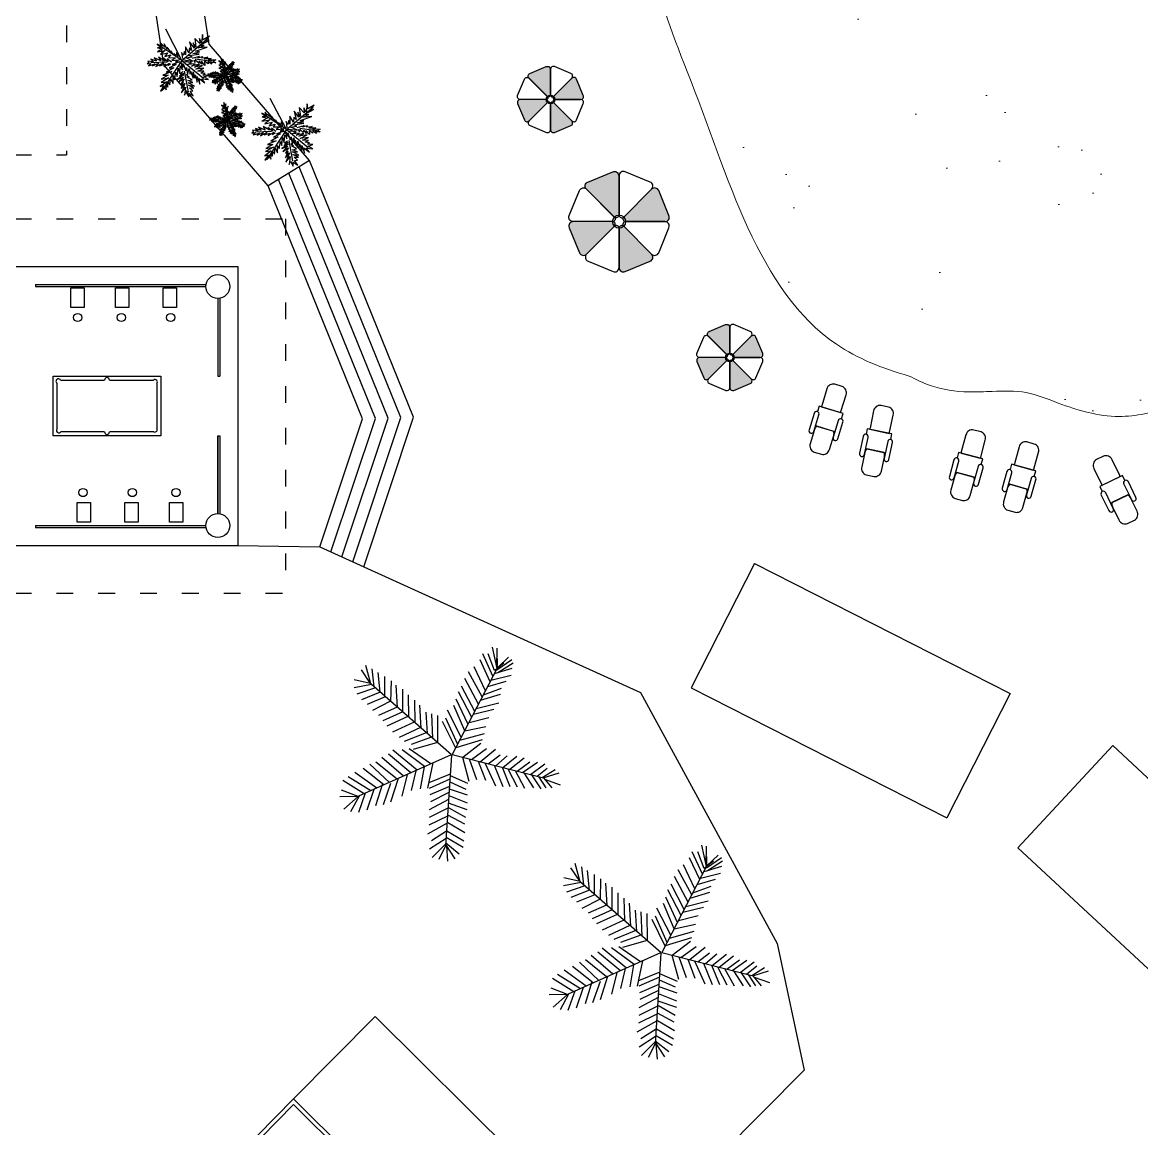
# Model space of a CAD drawing. Header units: millimetres. Extents: x 185 to 501, y 106 to 528.
# Drawn here: x 293.37 to 321.46, y 187.99 to 215.75 of the extents above; entities that cross this region are included whole.
import ezdxf

# ---------------------------------------------------------------- set-up
doc = ezdxf.new("R2010")
doc.units = ezdxf.units.MM
doc.linetypes.add('ACAD_ISO03W100', pattern=[30, 12, -18])
for name, color, linetype in [('aceras', 7, 'Continuous'), ('arboles', 84, 'Continuous'), ('columnas', 170, 'Continuous'), ('MUEBLES', 33, 'Continuous'), ('pavimento', 252, 'Continuous'), ('SITE_FURNISHINGS', 230, 'Continuous'), ('texto', 7, 'Continuous')]:
    doc.layers.add(name, color=color, linetype=linetype)
doc.layers.add('Paredes', color=141, linetype='Continuous', lineweight=9)

msp = doc.modelspace()

# ---------------------------------------------------------------- hatches: boundary and pattern name
for color, points in [(256, [(306.621, 214.575, 0.534511), (306.521, 214.642), (306.109, 214.471, 0.475071), (306.077, 214.364, -0.059116), (306.09, 214.353), (306.549, 213.894, -0.187719), (306.621, 213.925, 0.000562), (306.621, 213.925)]), (256, [(308.34, 211.904, 0.534511), (308.188, 212.006), (307.561, 211.746, 0.475071), (307.512, 211.583, -0.059116), (307.533, 211.567), (308.231, 210.869, -0.187719), (308.34, 210.917, 0.000562), (308.34, 210.917)]), (230, [(311.122, 208.101, 0.534511), (311.022, 208.168), (310.61, 207.997, 0.475071), (310.577, 207.889, -0.059116), (310.591, 207.879), (311.05, 207.42, -0.187719), (311.122, 207.451, 0.000562), (311.122, 207.451)])]:
    msp.add_hatch(color=color).paths.add_polyline_path(points)
h = msp.add_hatch(color=256)
edge = h.paths.add_edge_path()
edge.add_arc((306.734, 213.862), 0.0448, 135, 270)
edge.add_line((306.734, 213.817), (307.383, 213.817))
edge.add_arc((307.383, 213.89), 0.0723, 270, 382.5)
edge.add_line((307.45, 213.917), (307.279, 214.329))
edge.add_arc((307.213, 214.302), 0.0723, 22.5, 135)
edge.add_line((307.161, 214.353), (306.702, 213.894))
edge = h.paths.add_edge_path()
edge.add_arc((306.671, 213.709), 0.0448, 45, 180)
edge.add_line((306.626, 213.709), (306.626, 213.06))
edge.add_arc((306.698, 213.06), 0.0723, 180, 292.5)
edge.add_line((306.726, 212.993), (307.138, 213.163))
edge.add_arc((307.11, 213.23), 0.0723, 292.5, 405)
edge.add_line((307.161, 213.281), (306.702, 213.741))
edge = h.paths.add_edge_path()
edge.add_arc((306.039, 213.333), 0.0723, 202.5, 315)
edge.add_line((306.09, 213.281), (306.549, 213.741))
edge.add_arc((306.517, 213.772), 0.0448, 315, 450)
edge.add_line((306.517, 213.817), (305.868, 213.817))
edge.add_arc((305.868, 213.745), 0.0723, 90, 202.5)
edge.add_line((305.801, 213.717), (305.972, 213.305))
h = msp.add_hatch(color=256)
edge = h.paths.add_edge_path()
edge.add_arc((308.512, 210.821), 0.0682, 135, 270)
edge.add_line((308.512, 210.753), (309.499, 210.753))
edge.add_arc((309.499, 210.863), 0.11, 270, 382.5)
edge.add_line((309.6, 210.905), (309.341, 211.531))
edge.add_arc((309.239, 211.489), 0.11, 22.5, 135)
edge.add_line((309.162, 211.567), (308.463, 210.869))
edge = h.paths.add_edge_path()
edge.add_arc((308.415, 210.588), 0.0682, 45, 180)
edge.add_line((308.347, 210.588), (308.347, 209.601))
edge.add_arc((308.457, 209.601), 0.11, 180, 292.5)
edge.add_line((308.499, 209.499), (309.126, 209.759))
edge.add_arc((309.084, 209.86), 0.11, 292.5, 405)
edge.add_line((309.162, 209.938), (308.463, 210.636))
edge = h.paths.add_edge_path()
edge.add_arc((307.455, 210.016), 0.11, 202.5, 315)
edge.add_line((307.533, 209.938), (308.231, 210.636))
edge.add_arc((308.183, 210.684), 0.0682, 315, 450)
edge.add_line((308.183, 210.753), (307.195, 210.753))
edge.add_arc((307.195, 210.643), 0.11, 90, 202.5)
edge.add_line((307.094, 210.601), (307.353, 209.974))
h = msp.add_hatch(color=230)
edge = h.paths.add_edge_path()
edge.add_arc((311.235, 207.388), 0.0448, 135, 270)
edge.add_line((311.235, 207.343), (311.884, 207.343))
edge.add_arc((311.884, 207.415), 0.0723, 270, 382.5)
edge.add_line((311.951, 207.443), (311.78, 207.855))
edge.add_arc((311.714, 207.828), 0.0723, 22.5, 135)
edge.add_line((311.662, 207.879), (311.203, 207.42))
edge = h.paths.add_edge_path()
edge.add_arc((311.171, 207.235), 0.0448, 45, 180)
edge.add_line((311.127, 207.235), (311.127, 206.585))
edge.add_arc((311.199, 206.585), 0.0723, 180, 292.5)
edge.add_line((311.227, 206.519), (311.639, 206.689))
edge.add_arc((311.611, 206.756), 0.0723, 292.5, 405)
edge.add_line((311.662, 206.807), (311.203, 207.267))
edge = h.paths.add_edge_path()
edge.add_arc((310.54, 206.858), 0.0723, 202.5, 315)
edge.add_line((310.591, 206.807), (311.05, 207.267))
edge.add_arc((311.018, 207.298), 0.0448, 315, 450)
edge.add_line((311.018, 207.343), (310.369, 207.343))
edge.add_arc((310.369, 207.271), 0.0723, 90, 202.5)
edge.add_line((310.302, 207.243), (310.473, 206.831))
at = {"layer": 'Paredes'}
h = msp.add_hatch(dxfattribs=at)
h.set_pattern_fill('AR-SAND', color=256, scale=0.1, style=0)
h.set_pattern_definition([(37.5, (-2162.957, 17.1855), (-0.160003, 4.8941324), [0, -3.8608, 0, -4.318, 0, -4.1275]), (7.5, (-2162.957, 17.1855), (4.495233, 7.168251), [0, -2.0828, 0, -3.4798, 0, -1.3335]), (327.5, (-2166.081, 17.1855), (7.909924, 0.014372), [0, -1.27, 0, -4.572, 0, -5.969]), (317.5, (-2166.081, 17.1855), (7.635565, 2.229293), [0, -0.635, 0, -2.9972, 0, -3.429])])
edge = h.paths.add_edge_path()
edge.add_spline(control_points=[(329.163, 209.759), (329.769, 209.758), (331.679, 209.374), (333.188, 205.317), (334.541, 200.963), (333.991, 195.497), (329.105, 192.643), (330.18, 186.77), (334.028, 181.379), (341.571, 182.837), (347.715, 185.41), (350.943, 192.267), (345.013, 196.362), (341.002, 201.852), (340.823, 209.281), (344.738, 211.852), (349.254, 210.173), (352.059, 203.967), (357.894, 206.923), (359.013, 211.66), (358.772, 215.872), (357.263, 219.898), (353.753, 220.348), (352.079, 225.331), (353.828, 231.651), (358.644, 231.789), (361.226, 231.902), (363.18, 233.645), (366.499, 235.216), (366.131, 239.585), (363.726, 244.777), (361.783, 252.598), (355.323, 252.096), (350.842, 251.157), (351.678, 246.816), (352.206, 242.343), (349.289, 237.742), (345.789, 237.071), (344.999, 237.127)], knot_values=[126.800992, 126.800992, 126.800992, 126.800992, 128.552041, 132.302534, 138.232433, 143.028847, 147.14407, 153.309299, 157.961529, 165.761725, 172.843208, 178.590264, 183.713167, 191.652281, 199.550118, 202.153336, 203.993395, 213.278166, 216.611939, 220.52306, 227.040192, 229.640637, 232.242468, 236.304441, 243.607556, 247.723547, 249.600713, 251.118572, 255.427198, 259.388599, 262.330603, 273.582082, 276.727203, 281.527369, 283.853486, 288.505719, 295.449959, 297.74183, 297.74183, 297.74183, 297.74183], degree=3, periodic=0)
edge.add_line((344.999, 237.127), (343.657, 237.512))
edge.add_spline(control_points=[(343.657, 237.512), (343.591, 237.551), (342.465, 238.286), (341.526, 242.294), (343.136, 246.067), (341.978, 251.035), (337.528, 250.743), (334.813, 248.747), (331.956, 245.751), (327.658, 248.749), (327.085, 252.781), (324.994, 256.53), (321.298, 257.351), (317.727, 255.69), (314.381, 252.642), (313.89, 246.209), (319.216, 245.896), (323.552, 245.976), (327.203, 241.87), (328.145, 236.119), (324.858, 232.176), (320.085, 231.24), (317.483, 235.427), (312.581, 235.845), (308.455, 231.987), (311.862, 228.592), (312.568, 224.628), (312.107, 220.627), (308.67, 217.752), (310.827, 212.931), (312.025, 208.248), (314.954, 207.066), (315.627, 206.878)], knot_values=[2.907855, 2.907855, 2.907855, 2.907855, 3.150612, 7.195867, 12.953348, 16.263104, 19.888382, 23.642714, 27.036791, 30.428875, 36.324389, 39.357134, 42.52297, 46.572713, 50.687936, 56.155626, 60.647938, 63.940117, 69.206529, 75.27202, 79.883863, 83.277941, 88.074352, 92.521984, 96.637211, 101.065548, 104.030498, 108.826912, 112.507027, 115.471977, 123.273315, 125.37104, 125.37104, 125.37104, 125.37104], degree=3, periodic=0)
edge.add_spline(control_points=[(315.627, 206.878), (315.799, 206.792), (316.265, 206.559), (316.994, 206.463), (317.798, 206.497), (318.574, 206.523), (319.583, 206.096), (320.582, 205.804), (321.63, 205.921), (322.302, 206.143), (322.76, 206.317), (322.932, 206.382)], knot_values=[0, 0, 0, 0, 0.574846, 1.559232, 2.150533, 3.003289, 3.84311, 5.407574, 6.052016, 6.972857, 7.523573, 7.523573, 7.523573, 7.523573], degree=3, periodic=0)
edge.add_spline(control_points=[(322.932, 206.382), (322.933, 206.383), (324.004, 207.066), (325.387, 208.484), (327.149, 209.374), (327.787, 209.559)], knot_values=[299.106215, 299.106215, 299.106215, 299.106215, 299.110488, 302.953821, 304.929743, 304.929743, 304.929743, 304.929743], degree=3, periodic=0)
edge.add_line((327.787, 209.559), (329.163, 209.759))
h.paths.add_polyline_path([(328.219, 216.885), (326.843, 216.69, -1.682486), (330.764, 223.697), (331.32, 222.412, -0.402923)], flags=16)
h.paths.add_polyline_path([(336.161, 223.833), (335.751, 225.161, -0.49838), (342.828, 233.073), (344.194, 232.813, -1.570148)], flags=16)

# ---------------------------------------------------------------- linework, layer by layer
at = {"layer": 'aceras'}
for p, q in [((298.778, 209.626), (298.778, 202.626)), ((293.142, 181.63), (300.179, 188.735)), ((293.283, 181.631), (300.18, 188.593)), ((300.179, 188.735), (315.809, 173.252)), ((300.18, 188.593), (315.739, 173.181))]:
    msp.add_line(p, q, dxfattribs=at)
for points in [[(294.59, 209.095), (294.923, 209.095), (294.923, 208.595), (294.59, 208.595)], [(295.711, 209.095), (296.044, 209.095), (296.044, 208.595), (295.711, 208.595)], [(296.908, 209.095), (297.241, 209.095), (297.241, 208.595), (296.908, 208.595)], [(295.082, 203.208), (294.749, 203.208), (294.749, 203.707), (295.082, 203.707)], [(296.279, 203.208), (295.945, 203.208), (295.945, 203.707), (296.279, 203.707)], [(297.4, 203.208), (297.066, 203.208), (297.066, 203.707), (297.4, 203.707)]]:
    msp.add_lwpolyline(points, close=True, dxfattribs=at)
at = {"layer": 'arboles', "linetype": 'Continuous'}
for p, q in [((297.374, 214.798), (296.969, 215.58)), ((297.374, 214.798), (298.047, 215.366)), ((297.374, 214.798), (296.87, 215.133)), ((297.003, 214.754), (296.595, 214.738)), ((297.374, 214.798), (296.883, 214.049)), ((297.374, 214.798), (297.922, 214.35)), ((297.713, 214.837), (298.138, 214.776)), ((298.455, 214.409), (298.378, 214.831)), ((298.521, 214.562), (298.649, 214.726)), ((297.437, 214.529), (297.53, 214.01)), ((298.455, 214.409), (298.027, 214.427)), ((298.455, 214.409), (298.191, 214.277)), ((298.455, 214.409), (298.777, 214.532)), ((298.455, 214.409), (298.652, 214.02)), ((298.584, 214.37), (298.826, 214.284)), ((298.384, 214.242), (298.292, 214.066)), ((299.997, 213.061), (299.592, 213.843)), ((298.521, 213.298), (298.444, 213.72)), ((298.587, 213.45), (298.715, 213.615)), ((299.997, 213.061), (300.671, 213.629)), ((298.521, 213.298), (298.092, 213.316)), ((298.521, 213.298), (298.257, 213.166)), ((298.521, 213.298), (298.843, 213.421)), ((298.521, 213.298), (298.718, 212.909)), ((298.65, 213.259), (298.892, 213.173)), ((299.997, 213.061), (299.494, 213.396)), ((298.45, 213.13), (298.357, 212.954)), ((299.626, 213.017), (299.219, 213.001)), ((299.997, 213.061), (299.506, 212.312)), ((299.997, 213.061), (300.546, 212.613)), ((300.337, 213.1), (300.761, 213.039)), ((300.06, 212.792), (300.154, 212.273)), ((305.284, 199.537), (305.168, 200.071)), ((305.278, 199.567), (305.286, 200.045)), ((305.113, 199.208), (304.858, 199.753)), ((305.183, 199.342), (304.927, 199.906)), ((305.223, 199.485), (305.064, 199.909)), ((305.281, 199.508), (305.657, 199.761)), ((305.294, 199.557), (305.295, 199.79)), ((305.301, 199.562), (305.575, 199.826)), ((302.111, 199.163), (301.881, 199.507)), ((302.114, 199.152), (301.991, 199.614)), ((302.202, 199.075), (302.154, 199.528)), ((302.351, 198.944), (302.3, 199.44)), ((304.171, 197.387), (305.294, 199.557)), ((304.915, 198.824), (304.57, 199.452)), ((304.994, 198.978), (304.709, 199.579)), ((305.221, 199.416), (305.665, 199.549)), ((305.294, 199.557), (305.223, 199.485)), ((305.294, 199.557), (305.459, 199.68)), ((305.305, 199.441), (305.688, 199.678)), ((302.112, 199.159), (301.7, 199.251)), ((302.471, 198.839), (302.471, 199.338)), ((302.622, 198.706), (302.634, 199.231)), ((304.822, 198.645), (304.479, 199.287)), ((305.053, 199.09), (305.512, 199.221)), ((305.131, 199.242), (305.638, 199.373)), ((302.135, 199.133), (301.696, 199.056)), ((302.231, 199.05), (301.77, 198.894)), ((302.348, 198.947), (301.881, 198.756)), ((304.146, 197.37), (302.124, 199.144)), ((302.788, 198.561), (302.753, 199.119)), ((302.917, 198.448), (302.918, 199.016)), ((303.069, 198.314), (303.063, 198.88)), ((304.648, 198.309), (304.314, 198.95)), ((304.725, 198.458), (304.395, 199.096)), ((304.872, 198.741), (305.371, 198.896)), ((304.941, 198.875), (305.4, 199.042)), ((302.481, 198.83), (302.023, 198.639)), ((302.612, 198.715), (302.158, 198.481)), ((303.233, 198.171), (303.218, 198.744)), ((303.382, 198.04), (303.349, 198.621)), ((304.474, 197.973), (304.201, 198.61)), ((304.557, 198.132), (304.261, 198.766)), ((304.763, 198.531), (305.328, 198.679)), ((302.777, 198.571), (302.31, 198.363)), ((302.918, 198.447), (302.416, 198.227)), ((303.044, 198.336), (302.52, 198.095)), ((303.537, 197.904), (303.505, 198.441)), ((303.672, 197.785), (303.648, 198.402)), ((303.803, 197.671), (303.798, 198.362)), ((304.386, 197.816), (304.04, 198.493)), ((304.584, 198.184), (305.075, 198.312)), ((304.691, 198.39), (305.205, 198.519)), ((303.206, 198.195), (302.662, 197.94)), ((303.362, 198.057), (302.826, 197.807)), ((304.25, 197.54), (303.92, 198.21)), ((304.297, 197.629), (304.002, 198.289)), ((304.477, 197.977), (305.007, 198.087)), ((303.51, 197.928), (302.954, 197.704)), ((303.638, 197.816), (303.13, 197.628)), ((304.257, 197.553), (304.917, 197.753)), ((304.355, 197.741), (304.974, 197.911)), ((303.278, 196.99), (302.668, 197.486)), ((303.467, 197.075), (302.901, 197.495)), ((303.625, 197.146), (303.082, 197.521)), ((303.792, 197.68), (303.179, 197.505)), ((304.425, 197.312), (304.878, 197.661)), ((304.64, 197.257), (305.024, 197.531)), ((304.863, 197.2), (305.246, 197.514)), ((304.132, 197.373), (301.81, 196.332)), ((302.776, 196.765), (302.245, 197.192)), ((302.936, 196.837), (302.391, 197.302)), ((303.124, 196.921), (302.559, 197.388)), ((304.14, 197.365), (303.993, 195.096)), ((304.161, 197.379), (306.454, 196.794)), ((304.415, 197.314), (304.58, 196.707)), ((304.588, 197.27), (304.769, 196.749)), ((304.811, 197.213), (304.991, 196.733)), ((305.063, 197.149), (305.361, 197.372)), ((305.256, 197.1), (305.54, 197.348)), ((305.426, 197.056), (305.784, 197.335)), ((305.604, 197.011), (305.964, 197.293)), ((305.792, 196.963), (306.108, 197.195)), ((305.926, 196.928), (306.299, 197.191)), ((302.267, 196.537), (301.712, 196.932)), ((302.442, 196.616), (301.925, 197.031)), ((302.582, 196.678), (302.096, 197.136)), ((303.243, 196.974), (303.128, 196.478)), ((303.455, 197.069), (303.356, 196.517)), ((303.674, 197.168), (303.541, 196.536)), ((304.978, 197.17), (305.242, 196.597)), ((305.209, 197.111), (305.426, 196.575)), ((305.41, 197.06), (305.608, 196.578)), ((305.556, 197.023), (305.793, 196.567)), ((305.736, 196.977), (305.977, 196.539)), ((305.957, 196.921), (306.203, 196.545)), ((306.128, 196.877), (306.48, 197.142)), ((306.288, 196.836), (306.544, 197.041)), ((306.417, 196.803), (306.742, 197.003)), ((306.446, 196.796), (306.842, 196.918)), ((301.95, 196.395), (301.418, 196.73)), ((302.118, 196.471), (301.547, 196.824)), ((302.409, 196.643), (302.236, 196.093)), ((302.612, 196.65), (302.423, 196.115)), ((302.802, 196.777), (302.614, 196.188)), ((303.033, 196.881), (302.897, 196.336)), ((304.109, 196.884), (303.574, 196.667)), ((304.101, 196.762), (303.581, 196.531)), ((304.096, 196.694), (304.498, 196.514)), ((304.106, 196.852), (304.545, 196.659)), ((306.151, 196.871), (306.387, 196.52)), ((306.326, 196.826), (306.513, 196.543)), ((306.449, 196.795), (306.659, 196.547)), ((306.476, 196.762), (306.866, 196.623)), ((301.799, 196.328), (301.384, 196.485)), ((301.821, 196.338), (301.611, 195.939)), ((301.975, 196.407), (301.806, 195.923)), ((302.191, 196.503), (302.013, 195.986)), ((304.089, 196.575), (303.602, 196.368)), ((304.079, 196.428), (303.613, 196.196)), ((304.074, 196.349), (304.534, 196.165)), ((304.085, 196.522), (304.536, 196.366)), ((301.814, 196.325), (301.338, 196.314)), ((301.797, 196.325), (301.437, 196.011)), ((304.068, 196.25), (303.583, 195.994)), ((304.062, 196.165), (304.527, 196.004)), ((304.041, 195.836), (303.577, 195.607)), ((304.054, 196.035), (303.581, 195.801)), ((304.043, 195.868), (304.466, 195.641)), ((304.077, 196.046), (304.493, 195.808)), ((304.029, 195.659), (303.539, 195.378)), ((304.053, 195.673), (304.478, 195.425)), ((304.004, 195.269), (303.592, 195.001)), ((304.016, 195.457), (303.638, 195.213)), ((304.007, 195.309), (304.432, 195.053)), ((304.028, 195.465), (304.451, 195.213)), ((303.996, 195.137), (303.653, 194.798)), ((303.992, 195.089), (303.821, 194.747)), ((303.994, 195.119), (304.228, 194.761)), ((303.997, 195.163), (304.337, 194.891)), ((304.013, 195.091), (304.044, 194.701)), ((310.441, 194.374), (310.184, 194.938)), ((310.481, 194.517), (310.322, 194.941)), ((310.542, 194.569), (310.425, 195.103)), ((310.535, 194.599), (310.544, 195.077)), ((310.371, 194.24), (310.116, 194.785)), ((310.539, 194.54), (310.915, 194.793)), ((310.552, 194.589), (310.553, 194.822)), ((310.552, 194.589), (310.717, 194.712)), ((310.559, 194.594), (310.833, 194.858)), ((310.563, 194.473), (310.945, 194.71)), ((307.369, 194.195), (307.138, 194.539)), ((307.371, 194.184), (307.249, 194.646)), ((307.459, 194.107), (307.412, 194.56)), ((307.609, 193.976), (307.558, 194.472)), ((307.729, 193.871), (307.728, 194.37)), ((309.429, 192.419), (310.552, 194.589)), ((310.173, 193.856), (309.828, 194.484)), ((310.252, 194.01), (309.967, 194.611)), ((310.389, 194.274), (310.896, 194.405)), ((310.479, 194.448), (310.923, 194.581)), ((310.552, 194.589), (310.481, 194.517)), ((307.393, 194.165), (306.954, 194.088)), ((307.37, 194.191), (306.958, 194.283)), ((309.404, 192.401), (307.382, 194.175)), ((307.88, 193.738), (307.892, 194.263)), ((308.046, 193.592), (308.011, 194.151)), ((309.983, 193.489), (309.653, 194.128)), ((310.08, 193.677), (309.736, 194.319)), ((310.311, 194.122), (310.77, 194.253)), ((307.489, 194.082), (307.028, 193.926)), ((307.606, 193.978), (307.139, 193.788)), ((307.739, 193.862), (307.281, 193.671)), ((308.175, 193.48), (308.176, 194.048)), ((308.327, 193.346), (308.321, 193.912)), ((309.906, 193.341), (309.572, 193.982)), ((310.13, 193.772), (310.628, 193.928)), ((310.199, 193.907), (310.657, 194.074)), ((307.87, 193.747), (307.416, 193.513)), ((308.035, 193.603), (307.568, 193.395)), ((308.491, 193.203), (308.476, 193.776)), ((308.64, 193.071), (308.606, 193.652)), ((309.732, 193.005), (309.459, 193.641)), ((309.814, 193.164), (309.519, 193.798)), ((309.948, 193.422), (310.463, 193.551)), ((310.021, 193.562), (310.586, 193.71)), ((308.175, 193.479), (307.674, 193.259)), ((308.302, 193.368), (307.778, 193.127)), ((308.795, 192.936), (308.762, 193.473)), ((308.93, 192.817), (308.905, 193.434)), ((309.06, 192.703), (309.056, 193.394)), ((309.554, 192.661), (309.26, 193.321)), ((309.643, 192.848), (309.298, 193.525)), ((309.842, 193.216), (310.333, 193.344)), ((308.464, 193.226), (307.92, 192.972)), ((308.62, 193.089), (308.083, 192.839)), ((309.508, 192.572), (309.178, 193.242)), ((309.734, 193.009), (310.265, 193.119)), ((308.768, 192.96), (308.212, 192.736)), ((308.896, 192.847), (308.387, 192.66)), ((309.05, 192.712), (308.436, 192.537)), ((309.515, 192.585), (310.175, 192.785)), ((309.613, 192.773), (310.232, 192.943)), ((309.682, 192.344), (310.136, 192.693)), ((309.39, 192.405), (307.067, 191.364)), ((308.382, 191.953), (307.817, 192.42)), ((308.535, 192.022), (307.925, 192.518)), ((308.725, 192.107), (308.159, 192.527)), ((308.883, 192.178), (308.34, 192.553)), ((309.419, 192.411), (311.712, 191.826)), ((309.897, 192.289), (310.282, 192.563)), ((310.121, 192.232), (310.504, 192.545)), ((310.321, 192.181), (310.618, 192.404)), ((307.839, 191.71), (307.353, 192.168)), ((308.033, 191.797), (307.503, 192.224)), ((308.194, 191.869), (307.649, 192.334)), ((308.932, 192.2), (308.798, 191.568)), ((309.397, 192.397), (309.251, 190.128)), ((309.673, 192.346), (309.838, 191.739)), ((309.846, 192.302), (310.027, 191.781)), ((310.069, 192.245), (310.249, 191.765)), ((310.236, 192.202), (310.5, 191.629)), ((310.467, 192.143), (310.684, 191.607)), ((310.513, 192.132), (310.798, 192.38)), ((310.684, 192.088), (311.042, 192.367)), ((310.862, 192.042), (311.222, 192.324)), ((311.05, 191.994), (311.366, 192.227)), ((311.184, 191.96), (311.557, 192.223)), ((311.386, 191.909), (311.737, 192.174)), ((307.376, 191.503), (306.805, 191.856)), ((307.525, 191.569), (306.97, 191.964)), ((307.7, 191.648), (307.182, 192.063)), ((308.291, 191.912), (308.155, 191.368)), ((308.501, 192.006), (308.386, 191.51)), ((308.713, 192.101), (308.614, 191.549)), ((309.366, 191.916), (308.831, 191.699)), ((309.364, 191.884), (309.803, 191.691)), ((310.667, 192.092), (310.866, 191.61)), ((310.814, 192.055), (311.05, 191.599)), ((310.994, 192.009), (311.234, 191.571)), ((311.215, 191.952), (311.461, 191.577)), ((311.409, 191.903), (311.645, 191.552)), ((311.546, 191.868), (311.802, 192.073)), ((311.584, 191.858), (311.771, 191.575)), ((311.675, 191.835), (312, 192.035)), ((311.703, 191.828), (312.1, 191.95)), ((307.208, 191.427), (306.676, 191.762)), ((307.667, 191.675), (307.494, 191.125)), ((307.869, 191.682), (307.681, 191.147)), ((308.06, 191.809), (307.872, 191.22)), ((309.359, 191.794), (308.839, 191.563)), ((309.346, 191.607), (308.859, 191.4)), ((309.354, 191.726), (309.755, 191.546)), ((311.706, 191.827), (311.917, 191.579)), ((311.734, 191.794), (312.124, 191.655)), ((307.072, 191.357), (306.595, 191.346)), ((307.057, 191.36), (306.642, 191.517)), ((307.055, 191.357), (306.695, 191.043)), ((307.079, 191.369), (306.869, 190.971)), ((307.233, 191.439), (307.064, 190.955)), ((307.449, 191.535), (307.271, 191.018)), ((309.325, 191.282), (308.841, 191.026)), ((309.337, 191.46), (308.87, 191.228)), ((309.332, 191.381), (309.792, 191.197)), ((309.343, 191.554), (309.794, 191.398)), ((309.311, 191.067), (308.839, 190.833)), ((309.32, 191.197), (309.785, 191.036)), ((309.335, 191.078), (309.751, 190.84)), ((309.299, 190.867), (308.835, 190.639)), ((309.301, 190.9), (309.724, 190.673)), ((309.287, 190.691), (308.797, 190.41)), ((309.274, 190.489), (308.896, 190.245)), ((309.286, 190.497), (309.709, 190.245)), ((309.311, 190.705), (309.736, 190.457)), ((309.262, 190.301), (308.85, 190.033)), ((309.253, 190.169), (308.911, 189.83)), ((309.255, 190.195), (309.595, 189.923)), ((309.265, 190.341), (309.69, 190.085)), ((309.25, 190.121), (309.079, 189.779)), ((309.252, 190.15), (309.486, 189.793)), ((309.27, 190.123), (309.302, 189.732))]:
    msp.add_line(p, q, dxfattribs=at)
at = {"layer": 'arboles', "linetype": 'Continuous', "flags": 128}
for points in [[(297.415, 214.812), (297.652, 214.784), (297.484, 214.86), (297.634, 214.886), (297.56, 214.918), (297.808, 214.958), (297.647, 214.971), (297.815, 215.018), (297.719, 215.028), (298.013, 215.127), (297.788, 215.112), (297.934, 215.177), (297.809, 215.169), (298.059, 215.3), (297.938, 215.27), (298.07, 215.409), (297.913, 215.317), (297.894, 215.448), (297.87, 215.24), (297.816, 215.349), (297.822, 215.221), (297.698, 215.351), (297.725, 215.129), (297.659, 215.24), (297.69, 215.108), (297.57, 215.261), (297.618, 215.05), (297.566, 215.112), (297.553, 214.986), (297.464, 215.137), (297.463, 214.937), (297.438, 215.025), (297.407, 214.921), (297.369, 214.999), (297.387, 214.844)], [(297.284, 214.88), (297.252, 214.996), (297.225, 214.916), (297.181, 214.976), (297.175, 214.932), (297.102, 215.041), (297.096, 215.005), (297.007, 215.132), (297.01, 215.08), (296.932, 215.211), (296.947, 215.132), (296.836, 215.237), (296.883, 215.155), (296.757, 215.207), (296.857, 215.125), (296.764, 215.117), (296.89, 215.088), (296.763, 215.015), (296.955, 215.046), (296.836, 214.943), (297.018, 214.987), (296.944, 214.897), (297.096, 214.94), (297.039, 214.871), (297.212, 214.866), (297.12, 214.799), (297.307, 214.817), (297.218, 214.762), (297.322, 214.763), (297.131, 214.695), (297.23, 214.695), (297.055, 214.611), (297.172, 214.614), (296.982, 214.507), (297.121, 214.517), (296.901, 214.427), (297.031, 214.426), (296.858, 214.324), (297.049, 214.362), (296.852, 214.246), (296.994, 214.263), (296.834, 214.141), (296.926, 214.167), (296.837, 214.031), (296.958, 214.119), (296.981, 214.061), (296.992, 214.186), (297.026, 214.131), (297.027, 214.249), (297.073, 214.186), (297.092, 214.332), (297.154, 214.22), (297.153, 214.403), (297.192, 214.314), (297.226, 214.505), (297.256, 214.397), (297.279, 214.603), (297.323, 214.474), (297.334, 214.665), (297.39, 214.565), (297.367, 214.734), (297.408, 214.632), (297.411, 214.717), (297.473, 214.54), (297.493, 214.617), (297.518, 214.446), (297.559, 214.594), (297.581, 214.452), (297.593, 214.532), (297.656, 214.351), (297.659, 214.511), (297.692, 214.354), (297.707, 214.441), (297.759, 214.257), (297.761, 214.399), (297.827, 214.205), (297.811, 214.341), (297.955, 214.236), (297.873, 214.336), (298.042, 214.319), (297.924, 214.385), (298.036, 214.423), (297.904, 214.432), (297.958, 214.471), (297.848, 214.481), (297.926, 214.526), (297.776, 214.533), (297.927, 214.603), (297.722, 214.575), (297.896, 214.671), (297.69, 214.631), (297.816, 214.701), (297.618, 214.657), (297.707, 214.712), (297.524, 214.695), (297.617, 214.745), (297.452, 214.763), (297.516, 214.788)], [(297.114, 214.755), (297.003, 214.837), (297.024, 214.76), (296.911, 214.851), (296.953, 214.782), (296.79, 214.877), (296.846, 214.786), (296.679, 214.861), (296.741, 214.78), (296.598, 214.827), (296.664, 214.765), (296.523, 214.783), (296.552, 214.745), (296.508, 214.714), (296.6, 214.723), (296.54, 214.665), (296.703, 214.711), (296.64, 214.663), (296.798, 214.726), (296.726, 214.646), (296.896, 214.731), (296.815, 214.666), (296.966, 214.713), (296.919, 214.649), (297.067, 214.731), (297.026, 214.673), (297.101, 214.717)], [(297.643, 214.854), (297.819, 214.904), (297.777, 214.866), (297.901, 214.901), (297.87, 214.865), (298.025, 214.879), (297.935, 214.846), (298.111, 214.845), (298.032, 214.816), (298.227, 214.813), (298.159, 214.782), (298.224, 214.74), (298.093, 214.745), (298.128, 214.702), (298.035, 214.763), (298.032, 214.709), (297.947, 214.78), (297.953, 214.675), (297.867, 214.776), (297.876, 214.702), (297.81, 214.788), (297.798, 214.726), (297.71, 214.808), (297.704, 214.746), (297.681, 214.804)], [(298.399, 214.391), (298.342, 214.405), (298.369, 214.375), (298.333, 214.37), (298.35, 214.357), (298.286, 214.353), (298.3, 214.342), (298.225, 214.335), (298.248, 214.324), (298.174, 214.322), (298.211, 214.31), (298.139, 214.288), (298.185, 214.288), (298.133, 214.247), (298.192, 214.27), (298.172, 214.229), (298.215, 214.275), (298.215, 214.203), (298.249, 214.292), (298.263, 214.217), (298.289, 214.304), (298.309, 214.251), (298.328, 214.326), (298.343, 214.285), (298.387, 214.357), (298.393, 214.302), (298.431, 214.385), (298.433, 214.334), (298.457, 214.379), (298.439, 214.281), (298.463, 214.323), (298.457, 214.229), (298.484, 214.279), (298.483, 214.173), (298.513, 214.234), (298.497, 214.119), (298.529, 214.174), (298.53, 214.076), (298.56, 214.166), (298.562, 214.055), (298.589, 214.119), (298.601, 214.022), (298.613, 214.067), (298.649, 213.996), (298.641, 214.069), (298.671, 214.064), (298.621, 214.099), (298.652, 214.1), (298.603, 214.13), (298.641, 214.134), (298.583, 214.177), (298.646, 214.176), (298.568, 214.22), (298.615, 214.215), (298.543, 214.275), (298.596, 214.262), (298.514, 214.322), (298.579, 214.309), (298.502, 214.36), (298.557, 214.359), (298.48, 214.391), (298.533, 214.383), (298.498, 214.405), (298.588, 214.388), (298.56, 214.415), (298.639, 214.385), (298.586, 214.438), (298.651, 214.413), (298.621, 214.437), (298.712, 214.42), (298.645, 214.46), (298.72, 214.436), (298.686, 214.463), (298.777, 214.44), (298.717, 214.475), (298.815, 214.456), (298.754, 214.483), (298.833, 214.518), (298.771, 214.508), (298.819, 214.575), (298.763, 214.541), (298.774, 214.598), (298.738, 214.544), (298.735, 214.576), (298.704, 214.533), (298.703, 214.576), (298.665, 214.514), (298.671, 214.595), (298.633, 214.502), (298.635, 214.599), (298.602, 214.502), (298.603, 214.572), (298.574, 214.478), (298.572, 214.529), (298.535, 214.447), (298.536, 214.498), (298.489, 214.433), (298.494, 214.467)], [(298.459, 214.43), (298.528, 214.523), (298.456, 214.471), (298.481, 214.54), (298.449, 214.517), (298.493, 214.631), (298.448, 214.566), (298.469, 214.648), (298.441, 214.611), (298.471, 214.759), (298.423, 214.66), (298.431, 214.737), (298.404, 214.683), (298.409, 214.82), (298.392, 214.762), (298.365, 214.851), (298.367, 214.762), (298.307, 214.786), (298.389, 214.726), (298.329, 214.729), (298.385, 214.701), (298.3, 214.68), (298.4, 214.638), (298.337, 214.637), (298.401, 214.617), (298.307, 214.604), (298.408, 214.573), (298.369, 214.566), (298.419, 214.53), (298.334, 214.529), (298.418, 214.48), (298.375, 214.491), (298.411, 214.453), (298.369, 214.455), (298.439, 214.426)], [(298.497, 214.536), (298.518, 214.623), (298.524, 214.596), (298.539, 214.657), (298.547, 214.634), (298.579, 214.704), (298.571, 214.658), (298.614, 214.732), (298.607, 214.691), (298.655, 214.773), (298.652, 214.737), (298.685, 214.754), (298.652, 214.7), (298.679, 214.704), (298.63, 214.68), (298.652, 214.665), (298.601, 214.647), (298.647, 214.624), (298.584, 214.612), (298.617, 214.598), (298.565, 214.591), (298.588, 214.571), (298.532, 214.553), (298.557, 214.536), (298.527, 214.54)], [(297.401, 214.508), (297.332, 214.458), (297.423, 214.472), (297.319, 214.404), (297.425, 214.438), (297.259, 214.322), (297.414, 214.382), (297.286, 214.253), (297.43, 214.34), (297.35, 214.206), (297.411, 214.258), (297.354, 214.094), (297.453, 214.217), (297.363, 213.981), (297.467, 214.126), (297.443, 213.927), (297.478, 214.006), (297.547, 213.885), (297.544, 213.979), (297.658, 213.909), (297.58, 214.024), (297.653, 214.033), (297.567, 214.108), (297.679, 214.105), (297.541, 214.177), (297.689, 214.154), (297.53, 214.239), (297.652, 214.243), (297.527, 214.291), (297.632, 214.314), (297.499, 214.39), (297.555, 214.38), (297.484, 214.443)], [(298.413, 214.415), (298.326, 214.466), (298.35, 214.425), (298.258, 214.497), (298.286, 214.439), (298.207, 214.524), (298.236, 214.446), (298.167, 214.5), (298.196, 214.456), (298.129, 214.498), (298.161, 214.442), (298.092, 214.476), (298.108, 214.444), (298.029, 214.458), (298.056, 214.442), (298.001, 214.414), (298.074, 214.426), (298.052, 214.381), (298.103, 214.423), (298.102, 214.368), (298.133, 214.417), (298.128, 214.368), (298.181, 214.42), (298.158, 214.361), (298.227, 214.417), (298.197, 214.37), (298.233, 214.39), (298.227, 214.366), (298.275, 214.396), (298.258, 214.341), (298.321, 214.402), (298.307, 214.354), (298.349, 214.389)], [(298.584, 214.35), (298.588, 214.309), (298.604, 214.351), (298.608, 214.29), (298.619, 214.343), (298.628, 214.245), (298.64, 214.325), (298.664, 214.24), (298.662, 214.322), (298.699, 214.255), (298.692, 214.294), (298.747, 214.23), (298.72, 214.302), (298.797, 214.206), (298.761, 214.286), (298.84, 214.227), (298.815, 214.261), (298.883, 214.261), (298.842, 214.282), (298.899, 214.314), (298.832, 214.308), (298.846, 214.342), (298.793, 214.323), (298.822, 214.37), (298.758, 214.329), (298.803, 214.386), (298.729, 214.339), (298.757, 214.392), (298.706, 214.351), (298.722, 214.401), (298.658, 214.363), (298.675, 214.384), (298.632, 214.37)], [(298.41, 214.289), (298.348, 214.262), (298.386, 214.252), (298.321, 214.226), (298.36, 214.227), (298.28, 214.181), (298.332, 214.183), (298.26, 214.131), (298.309, 214.137), (298.255, 214.088), (298.297, 214.101), (298.255, 214.046), (298.278, 214.049), (298.281, 214.023), (298.299, 214.064), (298.309, 214.024), (298.329, 214.104), (298.334, 214.066), (298.346, 214.148), (298.362, 214.098), (298.368, 214.191), (298.375, 214.141), (298.392, 214.216), (298.408, 214.181), (298.409, 214.263), (298.424, 214.232), (298.423, 214.274)], [(298.465, 213.28), (298.408, 213.294), (298.435, 213.264), (298.399, 213.259), (298.416, 213.246), (298.352, 213.242), (298.366, 213.231), (298.291, 213.224), (298.314, 213.212), (298.239, 213.211), (298.277, 213.198), (298.205, 213.177), (298.251, 213.177), (298.198, 213.136), (298.258, 213.158), (298.238, 213.117), (298.281, 213.164), (298.281, 213.092), (298.315, 213.181), (298.329, 213.106), (298.355, 213.193), (298.375, 213.14), (298.394, 213.215), (298.409, 213.174), (298.453, 213.246), (298.459, 213.191), (298.497, 213.274), (298.499, 213.223), (298.523, 213.267), (298.505, 213.17), (298.529, 213.212), (298.522, 213.118), (298.55, 213.168), (298.549, 213.062), (298.578, 213.123), (298.563, 213.008), (298.595, 213.063), (298.596, 212.965), (298.626, 213.055), (298.628, 212.944), (298.655, 213.007), (298.667, 212.91), (298.679, 212.956), (298.715, 212.885), (298.707, 212.957), (298.737, 212.953), (298.687, 212.988), (298.718, 212.989), (298.669, 213.018), (298.706, 213.022), (298.649, 213.066), (298.711, 213.065), (298.634, 213.109), (298.681, 213.104), (298.609, 213.164), (298.662, 213.151), (298.58, 213.211), (298.645, 213.198), (298.567, 213.248), (298.623, 213.248), (298.546, 213.279), (298.599, 213.272), (298.564, 213.294), (298.654, 213.277), (298.626, 213.304), (298.704, 213.273), (298.652, 213.327), (298.717, 213.301), (298.686, 213.326), (298.778, 213.309), (298.711, 213.349), (298.786, 213.325), (298.752, 213.352), (298.843, 213.329), (298.783, 213.364), (298.881, 213.345), (298.82, 213.372), (298.899, 213.407), (298.837, 213.397), (298.885, 213.464), (298.829, 213.43), (298.84, 213.487), (298.804, 213.433), (298.801, 213.465), (298.77, 213.421), (298.769, 213.465), (298.73, 213.403), (298.737, 213.484), (298.699, 213.391), (298.701, 213.488), (298.668, 213.391), (298.669, 213.461), (298.64, 213.367), (298.638, 213.417), (298.601, 213.336), (298.602, 213.387), (298.555, 213.322), (298.56, 213.355)], [(298.525, 213.318), (298.594, 213.412), (298.521, 213.359), (298.547, 213.429), (298.515, 213.406), (298.558, 213.52), (298.514, 213.455), (298.535, 213.537), (298.507, 213.499), (298.537, 213.647), (298.488, 213.549), (298.497, 213.626), (298.469, 213.571), (298.475, 213.709), (298.458, 213.65), (298.431, 213.74), (298.432, 213.651), (298.372, 213.675), (298.455, 213.614), (298.395, 213.618), (298.451, 213.59), (298.366, 213.568), (298.466, 213.526), (298.403, 213.525), (298.467, 213.506), (298.373, 213.493), (298.473, 213.462), (298.435, 213.455), (298.485, 213.419), (298.4, 213.418), (298.484, 213.369), (298.44, 213.38), (298.477, 213.342), (298.435, 213.344), (298.505, 213.314)], [(298.563, 213.425), (298.584, 213.511), (298.59, 213.484), (298.605, 213.545), (298.613, 213.523), (298.645, 213.592), (298.637, 213.546), (298.68, 213.621), (298.673, 213.58), (298.721, 213.662), (298.718, 213.625), (298.751, 213.643), (298.718, 213.589), (298.744, 213.593), (298.696, 213.568), (298.718, 213.554), (298.667, 213.535), (298.713, 213.513), (298.65, 213.501), (298.683, 213.487), (298.631, 213.48), (298.654, 213.459), (298.598, 213.442), (298.623, 213.425), (298.593, 213.429)], [(299.908, 213.143), (299.875, 213.259), (299.849, 213.179), (299.804, 213.239), (299.798, 213.195), (299.726, 213.304), (299.72, 213.268), (299.631, 213.395), (299.634, 213.343), (299.555, 213.474), (299.571, 213.395), (299.46, 213.5), (299.506, 213.418), (299.38, 213.471), (299.48, 213.388), (299.387, 213.38), (299.514, 213.351), (299.386, 213.278), (299.579, 213.309), (299.46, 213.206), (299.641, 213.25), (299.567, 213.16), (299.72, 213.203), (299.663, 213.134), (299.835, 213.129), (299.743, 213.062), (299.93, 213.08), (299.842, 213.025), (299.945, 213.026), (299.754, 212.958), (299.854, 212.959), (299.678, 212.874), (299.795, 212.877), (299.606, 212.771), (299.744, 212.78), (299.525, 212.69), (299.654, 212.689), (299.482, 212.587), (299.672, 212.625), (299.476, 212.509), (299.617, 212.526), (299.457, 212.405), (299.549, 212.431), (299.46, 212.294), (299.581, 212.382), (299.605, 212.324), (299.616, 212.449), (299.65, 212.394), (299.651, 212.513), (299.697, 212.449), (299.715, 212.596), (299.777, 212.483), (299.776, 212.666), (299.815, 212.578), (299.85, 212.768), (299.88, 212.661), (299.903, 212.866), (299.946, 212.737), (299.957, 212.928), (300.013, 212.828), (299.991, 212.997), (300.031, 212.895), (300.035, 212.98), (300.097, 212.803), (300.116, 212.88), (300.142, 212.709), (300.183, 212.857), (300.205, 212.715), (300.217, 212.795), (300.28, 212.614), (300.283, 212.774), (300.316, 212.617), (300.33, 212.705), (300.382, 212.52), (300.384, 212.662), (300.45, 212.468), (300.435, 212.604), (300.578, 212.499), (300.497, 212.599), (300.666, 212.582), (300.548, 212.648), (300.659, 212.686), (300.527, 212.695), (300.581, 212.734), (300.472, 212.744), (300.549, 212.79), (300.399, 212.796), (300.551, 212.866), (300.346, 212.838), (300.52, 212.934), (300.314, 212.894), (300.44, 212.965), (300.242, 212.92), (300.33, 212.975), (300.147, 212.958), (300.24, 213.008), (300.075, 213.026), (300.14, 213.051)], [(300.038, 213.076), (300.275, 213.048), (300.108, 213.123), (300.258, 213.149), (300.184, 213.182), (300.432, 213.222), (300.271, 213.234), (300.438, 213.281), (300.343, 213.291), (300.636, 213.39), (300.411, 213.375), (300.558, 213.44), (300.432, 213.432), (300.682, 213.563), (300.561, 213.533), (300.693, 213.673), (300.537, 213.58), (300.518, 213.711), (300.493, 213.503), (300.439, 213.612), (300.445, 213.485), (300.321, 213.614), (300.349, 213.392), (300.283, 213.503), (300.313, 213.371), (300.193, 213.524), (300.242, 213.314), (300.189, 213.375), (300.176, 213.249), (300.088, 213.4), (300.086, 213.2), (300.061, 213.288), (300.03, 213.184), (299.992, 213.262), (300.011, 213.107)], [(298.479, 213.304), (298.392, 213.355), (298.416, 213.314), (298.323, 213.386), (298.352, 213.328), (298.273, 213.413), (298.302, 213.335), (298.233, 213.389), (298.262, 213.345), (298.195, 213.386), (298.227, 213.33), (298.158, 213.364), (298.174, 213.332), (298.095, 213.347), (298.122, 213.331), (298.067, 213.302), (298.14, 213.315), (298.118, 213.269), (298.168, 213.311), (298.168, 213.257), (298.198, 213.306), (298.194, 213.257), (298.247, 213.309), (298.223, 213.25), (298.292, 213.306), (298.263, 213.259), (298.299, 213.279), (298.293, 213.255), (298.341, 213.285), (298.324, 213.23), (298.387, 213.29), (298.373, 213.242), (298.415, 213.278)], [(298.65, 213.239), (298.654, 213.198), (298.67, 213.239), (298.674, 213.179), (298.685, 213.232), (298.694, 213.134), (298.706, 213.214), (298.73, 213.128), (298.728, 213.21), (298.765, 213.144), (298.758, 213.183), (298.813, 213.119), (298.785, 213.19), (298.863, 213.095), (298.827, 213.174), (298.905, 213.116), (298.88, 213.15), (298.949, 213.15), (298.908, 213.171), (298.965, 213.202), (298.898, 213.197), (298.912, 213.23), (298.859, 213.212), (298.888, 213.259), (298.824, 213.218), (298.869, 213.275), (298.795, 213.228), (298.823, 213.281), (298.772, 213.24), (298.788, 213.289), (298.724, 213.252), (298.741, 213.273), (298.697, 213.258)], [(298.476, 213.177), (298.414, 213.15), (298.452, 213.141), (298.386, 213.115), (298.426, 213.116), (298.346, 213.07), (298.398, 213.072), (298.326, 213.019), (298.375, 213.026), (298.321, 212.977), (298.363, 212.99), (298.321, 212.934), (298.344, 212.938), (298.347, 212.911), (298.365, 212.953), (298.375, 212.913), (298.395, 212.993), (298.4, 212.955), (298.412, 213.037), (298.428, 212.987), (298.433, 213.08), (298.441, 213.03), (298.458, 213.105), (298.473, 213.07), (298.475, 213.152), (298.49, 213.12), (298.489, 213.163)], [(299.737, 213.018), (299.626, 213.1), (299.648, 213.023), (299.534, 213.114), (299.577, 213.045), (299.414, 213.14), (299.469, 213.049), (299.302, 213.124), (299.365, 213.043), (299.222, 213.09), (299.288, 213.028), (299.146, 213.046), (299.175, 213.008), (299.131, 212.977), (299.223, 212.986), (299.163, 212.928), (299.326, 212.974), (299.263, 212.926), (299.421, 212.989), (299.349, 212.909), (299.52, 212.994), (299.438, 212.929), (299.589, 212.976), (299.543, 212.912), (299.691, 212.994), (299.649, 212.936), (299.725, 212.98)], [(300.267, 213.117), (300.443, 213.167), (300.4, 213.129), (300.524, 213.164), (300.493, 213.128), (300.649, 213.142), (300.558, 213.109), (300.735, 213.108), (300.655, 213.079), (300.85, 213.076), (300.782, 213.045), (300.847, 213.003), (300.717, 213.008), (300.752, 212.965), (300.658, 213.026), (300.655, 212.972), (300.57, 213.043), (300.577, 212.938), (300.49, 213.039), (300.5, 212.965), (300.434, 213.051), (300.421, 212.989), (300.333, 213.071), (300.327, 213.009), (300.304, 213.067)], [(300.025, 212.771), (299.955, 212.721), (300.046, 212.735), (299.943, 212.667), (300.049, 212.701), (299.883, 212.585), (300.037, 212.645), (299.909, 212.516), (300.053, 212.603), (299.973, 212.469), (300.035, 212.522), (299.977, 212.357), (300.077, 212.48), (299.986, 212.244), (300.091, 212.389), (300.066, 212.19), (300.101, 212.27), (300.171, 212.148), (300.167, 212.242), (300.282, 212.172), (300.203, 212.287), (300.277, 212.296), (300.191, 212.371), (300.303, 212.368), (300.164, 212.44), (300.312, 212.417), (300.154, 212.502), (300.275, 212.506), (300.151, 212.554), (300.255, 212.577), (300.123, 212.653), (300.179, 212.643), (300.108, 212.706)]]:
    msp.add_lwpolyline(points, dxfattribs=at)
at = {"layer": 'columnas', "color": 32, "linetype": 'ACAD_ISO03W100', "ltscale": 0.035}
for p, q in [((294.478, 239.826), (294.478, 212.426)), ((280.578, 212.426), (294.478, 212.426)), ((280.578, 210.826), (299.978, 210.826)), ((299.978, 210.826), (299.978, 201.426)), ((280.578, 201.426), (299.978, 201.426))]:
    msp.add_line(p, q, dxfattribs=at)
at = {"layer": 'columnas'}
for centre in [(298.278, 209.126), (298.278, 203.126)]:
    msp.add_circle(centre, 0.3, dxfattribs=at)
at = {"layer": 'MUEBLES'}
for p, q in [((293.701, 209.176), (297.978, 209.176)), ((293.701, 209.176), (293.701, 209.126)), ((293.701, 209.126), (297.978, 209.126)), ((298.278, 208.826), (298.278, 206.876)), ((298.328, 208.826), (298.328, 206.876)), ((298.278, 206.876), (298.328, 206.876)), ((298.278, 203.426), (298.278, 205.376)), ((298.278, 205.376), (298.328, 205.376)), ((298.278, 205.376), (298.278, 203.426)), ((298.328, 205.376), (298.328, 203.426)), ((293.701, 203.126), (297.978, 203.126)), ((293.701, 203.126), (293.701, 203.076)), ((293.701, 203.076), (297.978, 203.076)), ((311.746, 202.175), (310.158, 199.056)), ((311.746, 202.175), (318.163, 198.91)), ((310.158, 199.056), (316.575, 195.79)), ((318.163, 198.91), (316.575, 195.79)), ((320.735, 197.605), (318.352, 195.041)), ((320.735, 197.605), (326.008, 192.702)), ((318.352, 195.041), (323.625, 190.139))]:
    msp.add_line(p, q, dxfattribs=at)
msp.add_lwpolyline([(294.145, 206.876), (296.845, 206.876), (296.845, 205.376), (294.145, 205.376)], close=True, dxfattribs=at)
for points in [[(294.332, 206.776), (295.433, 206.776)], [(295.557, 206.776), (296.661, 206.776)], [(294.245, 205.558), (294.245, 206.696)], [(296.745, 206.686), (296.745, 205.569)], [(295.433, 205.476), (294.338, 205.476)], [(296.672, 205.476), (295.557, 205.476)]]:
    msp.add_lwpolyline(points, dxfattribs=at)
for centre in [(294.761, 208.348), (295.857, 208.348), (297.096, 208.348), (294.894, 203.954), (296.133, 203.954), (297.228, 203.954)]:
    msp.add_circle(centre, 0.103, dxfattribs=at)
for centre, start, end in [((294.277, 206.749), 26.1528, 239.3085), ((295.495, 206.776), 0, 180), ((296.699, 206.728), 317.8934, 128.0728), ((294.289, 205.514), 134.9484, 321.9664), ((295.495, 205.476), 180, 0), ((296.695, 205.534), 248.8934, 35.1198)]:
    msp.add_arc(centre, 0.0618, start, end, dxfattribs=at)
at = {"layer": 'Paredes'}
msp.add_open_spline([(315.627, 206.878), (314.954, 207.066), (312.025, 208.248), (310.827, 212.931), (308.67, 217.752), (312.107, 220.627), (312.568, 224.628), (311.862, 228.592), (308.455, 231.987), (312.581, 235.845), (317.483, 235.427), (320.085, 231.24), (324.858, 232.176), (328.145, 236.119), (327.203, 241.87), (323.552, 245.976), (319.216, 245.896), (313.89, 246.209), (314.381, 252.642), (317.727, 255.69), (321.298, 257.351), (324.994, 256.53), (327.085, 252.781), (327.658, 248.749), (331.956, 245.751), (334.813, 248.747), (337.528, 250.743), (341.978, 251.035), (343.136, 246.067), (341.526, 242.294), (342.465, 238.286), (343.591, 237.551), (343.657, 237.512)], degree=3, knots=[2.907855, 2.907855, 2.907855, 2.907855, 5.005581, 12.806919, 15.771869, 19.451984, 24.248398, 27.213348, 31.641685, 35.756912, 40.204543, 45.000955, 48.395032, 53.006876, 59.072367, 64.338779, 67.630958, 72.12327, 77.59096, 81.706183, 85.755926, 88.921762, 91.954507, 97.850021, 101.242105, 104.636182, 108.390514, 112.015792, 115.325548, 121.083029, 125.128283, 125.37104, 125.37104, 125.37104, 125.37104], dxfattribs=at)
msp.add_spline([(315.627, 206.878), (316.151, 206.642), (317.122, 206.481), (317.713, 206.493), (318.566, 206.462), (319.364, 206.201), (320.891, 205.864), (321.533, 205.929), (322.416, 206.19), (322.932, 206.382)], degree=3, dxfattribs=at)
at = {"layer": 'pavimento'}
for p, q in [((300.582, 212.289), (299.544, 211.654)), ((298.778, 202.626), (300.839, 202.592)), ((300.839, 202.592), (308.885, 198.933)), ((300.179, 188.735), (302.228, 190.803)), ((302.228, 190.803), (308.332, 184.757)), ((312.989, 189.459), (308.332, 184.757))]:
    msp.add_line(p, q, dxfattribs=at)
for points in [[(300.839, 202.592), (301.911, 205.804), (299.544, 211.654), (296.923, 214.685), (296.191, 219.513), (297.247, 225.181), (295.692, 229.451), (294.713, 235.596), (295.64, 239.915), (299.573, 242.058), (301.444, 240.004)], [(301.938, 202.093), (303.19, 205.844), (300.582, 212.289), (298.058, 215.208), (297.408, 219.493), (298.487, 225.283), (296.859, 229.754), (295.934, 235.564), (296.698, 239.125), (299.32, 240.554), (300.557, 239.196)], [(301.663, 202.218), (302.87, 205.834), (300.322, 212.13)], [(301.114, 202.467), (302.231, 205.814), (299.803, 211.813)], [(301.389, 202.343), (302.551, 205.824), (300.063, 211.972)], [(308.885, 198.933), (312.311, 192.641), (312.989, 189.459)]]:
    msp.add_lwpolyline(points, dxfattribs=at)
at = {"layer": 'SITE_FURNISHINGS', "color": 7, "linetype": 'Continuous'}
for points in [[(306.621, 213.925, -0.668179), (306.545, 213.894), (306.085, 214.353, -0.534511), (306.109, 214.471), (306.521, 214.642, -0.534511), (306.621, 214.575)], [(306.626, 213.925, 0.668179), (306.702, 213.894), (307.161, 214.353, 0.534511), (307.138, 214.471), (306.726, 214.642, 0.534511), (306.626, 214.575)], [(306.549, 213.894, -0.668179), (306.517, 213.817), (305.868, 213.817, -0.534511), (305.801, 213.917), (305.972, 214.329, -0.534511), (306.09, 214.353)], [(306.702, 213.894, 0.668179), (306.734, 213.817), (307.383, 213.817, 0.534511), (307.45, 213.917), (307.279, 214.329, 0.534511), (307.161, 214.353)], [(305.972, 213.305, 0.534511), (306.09, 213.281), (306.549, 213.741, 0.668179), (306.517, 213.817), (305.868, 213.817, 0.534511), (305.801, 213.717)], [(306.626, 213.709, 0.668179), (306.549, 213.741), (306.09, 213.281, 0.534511), (306.113, 213.163), (306.526, 212.993, 0.534511), (306.626, 213.06)], [(306.517, 213.817, -1), (306.734, 213.817, -1)], [(306.702, 213.741, 0.668179), (306.626, 213.709), (306.626, 213.06, 0.534511), (306.726, 212.993), (307.138, 213.163, 0.534511), (307.161, 213.281)], [(306.734, 213.817, 0.668179), (306.702, 213.741), (307.161, 213.281, 0.534511), (307.279, 213.305), (307.45, 213.717, 0.534511), (307.383, 213.817)], [(308.34, 210.917, -0.668179), (308.224, 210.869), (307.526, 211.567, -0.534511), (307.561, 211.746), (308.188, 212.006, -0.534511), (308.34, 211.904)], [(308.347, 210.917, 0.668179), (308.463, 210.869), (309.162, 211.567, 0.534511), (309.126, 211.746), (308.499, 212.006, 0.534511), (308.347, 211.904)], [(308.231, 210.869, -0.668179), (308.183, 210.753), (307.195, 210.753, -0.534511), (307.094, 210.905), (307.353, 211.531, -0.534511), (307.533, 211.567)], [(308.463, 210.869, 0.668179), (308.512, 210.753), (309.499, 210.753, 0.534511), (309.6, 210.905), (309.341, 211.531, 0.534511), (309.162, 211.567)], [(307.353, 209.974, 0.534511), (307.533, 209.938), (308.231, 210.636, 0.668179), (308.183, 210.753), (307.195, 210.753, 0.534511), (307.094, 210.601)], [(308.183, 210.753, -1), (308.512, 210.753, -1)], [(308.512, 210.753, 0.668179), (308.463, 210.636), (309.162, 209.938, 0.534511), (309.341, 209.974), (309.6, 210.601, 0.534511), (309.499, 210.753)], [(308.347, 210.588, 0.668179), (308.231, 210.636), (307.533, 209.938, 0.534511), (307.568, 209.759), (308.195, 209.499, 0.534511), (308.347, 209.601)], [(308.463, 210.636, 0.668179), (308.347, 210.588), (308.347, 209.601, 0.534511), (308.499, 209.499), (309.126, 209.759, 0.534511), (309.162, 209.938)], [(313.905, 205.959, 0.042225), (313.916, 205.986), (314.044, 206.407, 0.414214), (313.943, 206.617), (313.762, 206.672, 0.414214), (313.562, 206.554), (313.434, 206.133, 0.042225), (313.427, 206.104)], [(313.323, 205.987, 0.414214), (313.243, 205.94), (313.117, 205.527, 0.414214), (313.158, 205.443, 0.414214), (313.238, 205.49), (313.364, 205.904, 0.414214)], [(315.129, 205.44, 0.042225), (315.138, 205.467), (315.229, 205.898, 0.414214), (315.111, 206.098), (314.926, 206.138, 0.414214), (314.736, 206.003), (314.645, 205.572, 0.042225), (314.641, 205.544)], [(313.734, 205.49), (313.308, 205.62, 0.157188), (313.251, 205.533), (313.143, 205.18, 0.414214), (313.244, 204.97), (313.425, 204.915, 0.414214), (313.625, 205.033), (313.733, 205.386, 0.157188)], [(313.926, 205.804, 0.414214), (313.846, 205.757), (313.72, 205.343, 0.414214), (313.76, 205.259, 0.414214), (313.84, 205.306), (313.966, 205.72, 0.414214)], [(314.547, 205.418, 0.414214), (314.472, 205.364), (314.382, 204.941, 0.414214), (314.429, 204.861, 0.414214), (314.505, 204.915), (314.595, 205.338, 0.414214)], [(317.413, 204.815, 0.042225), (317.422, 204.842), (317.538, 205.267, 0.414214), (317.431, 205.474), (317.249, 205.523, 0.414214), (317.052, 205.4), (316.936, 204.974, 0.042225), (316.931, 204.946)], [(314.999, 204.958), (314.564, 205.051, 0.157188), (314.514, 204.959), (314.437, 204.598, 0.414214), (314.556, 204.398), (314.741, 204.359, 0.414214), (314.93, 204.493), (315.007, 204.854, 0.157188)], [(315.164, 205.287, 0.414214), (315.088, 205.233), (314.998, 204.81, 0.414214), (315.045, 204.73, 0.414214), (315.121, 204.784), (315.211, 205.207, 0.414214)], [(318.742, 204.514, 0.042225), (318.752, 204.541), (318.871, 204.965, 0.414214), (318.766, 205.172), (318.584, 205.223, 0.414214), (318.386, 205.101), (318.267, 204.677, 0.042225), (318.261, 204.649)], [(316.83, 204.826, 0.414214), (316.752, 204.776), (316.638, 204.359, 0.414214), (316.681, 204.277, 0.414214), (316.76, 204.326), (316.873, 204.743, 0.414214)], [(320.921, 204.355, 0.042225), (320.911, 204.382), (320.718, 204.778, 0.414214), (320.502, 204.863), (320.332, 204.781, 0.414214), (320.265, 204.558), (320.457, 204.162, 0.042225), (320.472, 204.137)], [(317.438, 204.661, 0.414214), (317.36, 204.611), (317.246, 204.194, 0.414214), (317.289, 204.111, 0.414214), (317.368, 204.161), (317.481, 204.578, 0.414214)], [(318.16, 204.529, 0.414214), (318.081, 204.481), (317.964, 204.064, 0.414214), (318.006, 203.981, 0.414214), (318.085, 204.03), (318.202, 204.447, 0.414214)], [(317.256, 204.342), (316.826, 204.458, 0.157188), (316.772, 204.37), (316.675, 204.013, 0.414214), (316.782, 203.807), (316.964, 203.757, 0.414214), (317.161, 203.881), (317.258, 204.237, 0.157188)], [(318.767, 204.359, 0.414214), (318.687, 204.31), (318.571, 203.894, 0.414214), (318.613, 203.811, 0.414214), (318.692, 203.86), (318.809, 204.276, 0.414214)], [(321.042, 204.256, 0.414214), (321.015, 204.166), (321.204, 203.778, 0.414214), (321.291, 203.744, 0.414214), (321.318, 203.833), (321.129, 204.222, 0.414214)], [(318.581, 204.042), (318.153, 204.162, 0.157188), (318.098, 204.074), (317.998, 203.718, 0.414214), (318.103, 203.511), (318.285, 203.46, 0.414214), (318.483, 203.582), (318.583, 203.938, 0.157188)], [(320.475, 203.98, 0.414214), (320.449, 203.891), (320.638, 203.502, 0.414214), (320.724, 203.468, 0.414214), (320.751, 203.557), (320.562, 203.946, 0.414214)], [(321.114, 203.895), (320.714, 203.701, 0.157188), (320.731, 203.598), (320.893, 203.266, 0.414214), (321.109, 203.181), (321.279, 203.263, 0.414214), (321.346, 203.486), (321.184, 203.818, 0.157188)]]:
    msp.add_lwpolyline(points, format="xyb", close=True, dxfattribs=at)
at = {"layer": 'SITE_FURNISHINGS', "color": 230, "linetype": 'Continuous'}
for points in [[(311.122, 207.451, -0.668179), (311.045, 207.42), (310.586, 207.879, -0.534511), (310.61, 207.997), (311.022, 208.168, -0.534511), (311.122, 208.101)], [(311.127, 207.451, 0.668179), (311.203, 207.42), (311.662, 207.879, 0.534511), (311.639, 207.997), (311.227, 208.168, 0.534511), (311.127, 208.101)], [(311.05, 207.42, -0.668179), (311.018, 207.343), (310.369, 207.343, -0.534511), (310.302, 207.443), (310.473, 207.855, -0.534511), (310.591, 207.879)], [(311.203, 207.42, 0.668179), (311.235, 207.343), (311.884, 207.343, 0.534511), (311.951, 207.443), (311.78, 207.855, 0.534511), (311.662, 207.879)], [(310.473, 206.831, 0.534511), (310.591, 206.807), (311.05, 207.267, 0.668179), (311.018, 207.343), (310.369, 207.343, 0.534511), (310.302, 207.243)], [(311.018, 207.343, -1), (311.235, 207.343, -1)], [(311.235, 207.343, 0.668179), (311.203, 207.267), (311.662, 206.807, 0.534511), (311.78, 206.831), (311.951, 207.243, 0.534511), (311.884, 207.343)], [(311.127, 207.235, 0.668179), (311.05, 207.267), (310.591, 206.807, 0.534511), (310.614, 206.689), (311.027, 206.519, 0.534511), (311.127, 206.585)], [(311.203, 207.267, 0.668179), (311.127, 207.235), (311.127, 206.585, 0.534511), (311.227, 206.519), (311.639, 206.689, 0.534511), (311.662, 206.807)]]:
    msp.add_lwpolyline(points, format="xyb", close=True, dxfattribs=at)
at = {"layer": 'SITE_FURNISHINGS', "color": 7, "linetype": 'Continuous'}
for points in [[(313.926, 205.804), (313.968, 205.94), (313.365, 206.123), (313.323, 205.987)], [(313.28, 205.629), (313.762, 205.482)], [(315.164, 205.287), (315.193, 205.426), (314.577, 205.557), (314.547, 205.418)], [(314.535, 205.057), (315.028, 204.952)], [(317.438, 204.661), (317.476, 204.798), (316.868, 204.963), (316.83, 204.826)], [(318.767, 204.359), (318.805, 204.496), (318.198, 204.666), (318.16, 204.529)], [(316.798, 204.466), (317.284, 204.334)], [(321.042, 204.256), (320.98, 204.384), (320.413, 204.108), (320.475, 203.98)], [(318.125, 204.17), (318.61, 204.034)], [(320.687, 203.688), (321.141, 203.908)]]:
    msp.add_lwpolyline(points, dxfattribs=at)
at = {"layer": 'texto'}
for p, q in [((281.778, 209.626), (298.778, 209.626)), ((281.778, 202.626), (298.778, 202.626))]:
    msp.add_line(p, q, dxfattribs=at)

doc.saveas('drawing.dxf')
